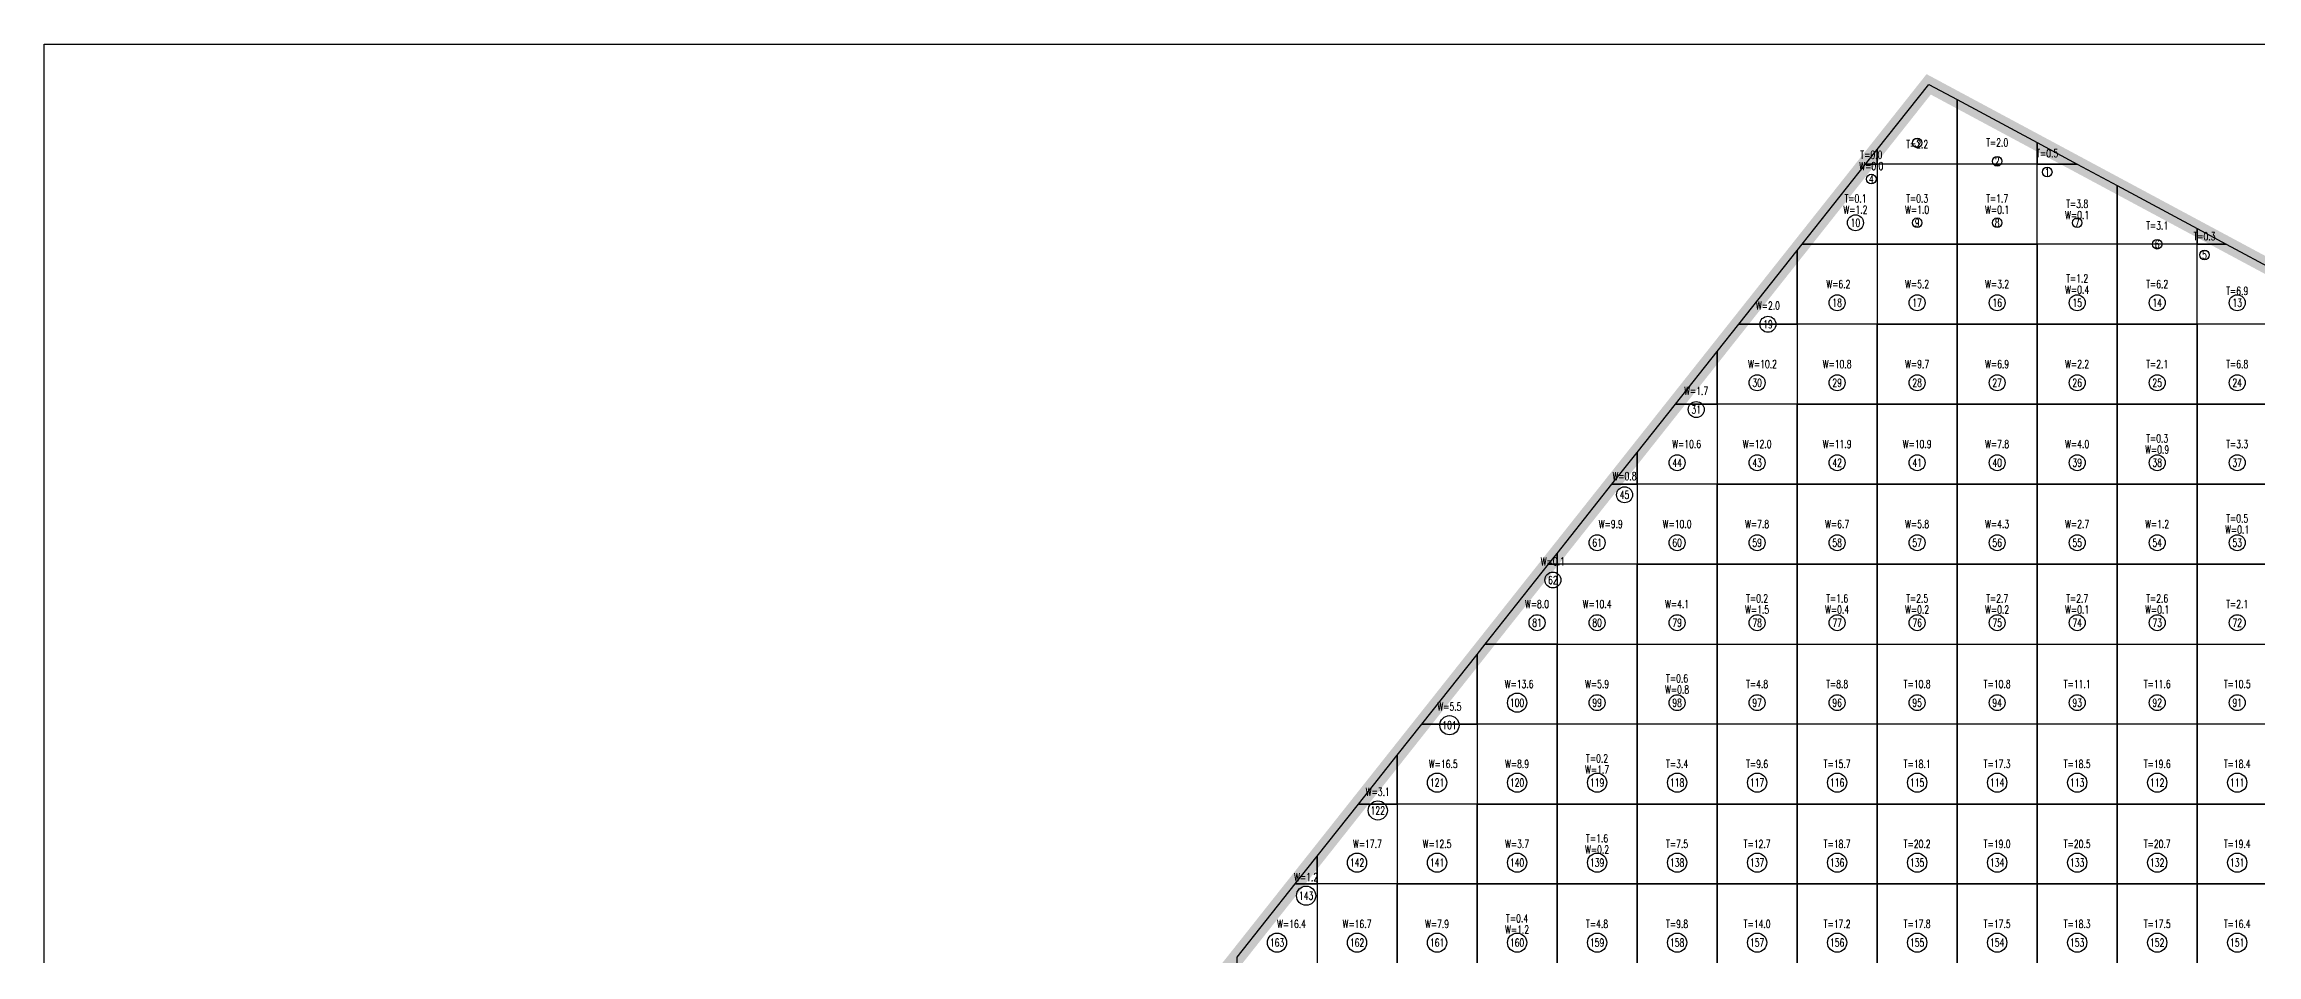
# Model space of a CAD drawing. Extents: x 4283 to 40403, y 1134 to 1764.
# Drawn here: x 29143.5 to 29229.9, y 1636.8 to 1672.4 of the extents above; entities that cross this region are included whole.
import ezdxf
from ezdxf.enums import TextEntityAlignment as Align

# ---------------------------------------------------------------- set-up
doc = ezdxf.new("R2010")
doc.units = 0
for name, color, linetype in [('tdz_2-5方格网', 2, 'Continuous'), ('tdz_2-5方格网计算', 7, 'Continuous'), ('tdz_土方计算图', 7, 'Continuous'), ('tdz_格田', 6, 'Continuous')]:
    doc.layers.add(name, color=color, linetype=linetype)
doc.styles.add('GLandNum', font='txt_____.ttf', dxfattribs={"width": 0.7, "height": 0.5})

msp = doc.modelspace()

# ---------------------------------------------------------------- linework, layer by layer
at = {"layer": 'tdz_2-5方格网', "linetype": 'Continuous'}
for points in [[(29218.17, 1670.193, 2136.896), (29218.17, 1667.674, 2136.964), (29215.045, 1667.674, 2137.105), (29215.045, 1668.249, 2137.078), (29217.057, 1670.79, 2136.954)], [(29221.295, 1668.515, 2136.73), (29221.295, 1667.674, 2136.727), (29218.17, 1667.674, 2136.964), (29218.17, 1670.193, 2136.896)], [(29215.045, 1668.249, 2137.078), (29215.045, 1667.674, 2137.105), (29214.59, 1667.674, 2137.106)], [(29222.86, 1667.674, 2136.647), (29221.295, 1667.674, 2136.727), (29221.295, 1668.515, 2136.73)], [(29214.59, 1667.674, 2137.106), (29215.045, 1667.674, 2137.105), (29215.045, 1664.549, 2137.191), (29212.115, 1664.549, 2137.258)], [(29215.045, 1667.674, 2137.105), (29215.045, 1664.549, 2137.191), (29218.17, 1664.549, 2137.031), (29218.17, 1667.674, 2136.964)], [(29218.17, 1667.674, 2136.964), (29218.17, 1664.549, 2137.031), (29221.295, 1664.549, 2136.86), (29221.295, 1667.674, 2136.727)], [(29224.42, 1666.837, 2136.564), (29224.42, 1664.549, 2136.562), (29221.295, 1664.549, 2136.86), (29221.295, 1667.674, 2136.727), (29222.86, 1667.674, 2136.647)], [(29227.545, 1665.159, 2136.399), (29227.545, 1664.549, 2136.39), (29224.42, 1664.549, 2136.562), (29224.42, 1666.837, 2136.564)], [(29228.68, 1664.549, 2136.339), (29227.545, 1664.549, 2136.39), (29227.545, 1665.159, 2136.399)], [(29211.92, 1664.303, 2137.269), (29211.92, 1661.424, 2137.406), (29209.64, 1661.424, 2137.409)], [(29212.115, 1664.549, 2137.258), (29215.045, 1664.549, 2137.191), (29215.045, 1661.424, 2137.258), (29211.92, 1661.424, 2137.406), (29211.92, 1664.303, 2137.269)], [(29215.045, 1664.549, 2137.191), (29215.045, 1661.424, 2137.258), (29218.17, 1661.424, 2137.101), (29218.17, 1664.549, 2137.031)], [(29218.17, 1664.549, 2137.031), (29218.17, 1661.424, 2137.101), (29221.295, 1661.424, 2136.91), (29221.295, 1664.549, 2136.86)], [(29221.295, 1664.549, 2136.86), (29221.295, 1661.424, 2136.91), (29224.42, 1661.424, 2136.674), (29224.42, 1664.549, 2136.562)], [(29224.42, 1664.549, 2136.562), (29224.42, 1661.424, 2136.674), (29227.545, 1661.424, 2136.396), (29227.545, 1664.549, 2136.39)], [(29230.67, 1663.481, 2136.233), (29230.67, 1661.424, 2136.224), (29227.545, 1661.424, 2136.396), (29227.545, 1664.549, 2136.39), (29228.68, 1664.549, 2136.339)], [(29209.64, 1661.424, 2137.409), (29211.92, 1661.424, 2137.406), (29211.92, 1658.299, 2137.454), (29208.795, 1658.299, 2137.557), (29208.795, 1660.358, 2137.461)], [(29211.92, 1661.424, 2137.406), (29211.92, 1658.299, 2137.454), (29215.045, 1658.299, 2137.334), (29215.045, 1661.424, 2137.258)], [(29215.045, 1661.424, 2137.258), (29215.045, 1658.299, 2137.334), (29218.17, 1658.299, 2137.174), (29218.17, 1661.424, 2137.101)], [(29218.17, 1661.424, 2137.101), (29218.17, 1658.299, 2137.174), (29221.295, 1658.299, 2136.932), (29221.295, 1661.424, 2136.91)], [(29221.295, 1661.424, 2136.91), (29221.295, 1658.299, 2136.932), (29224.42, 1658.299, 2136.695), (29224.42, 1661.424, 2136.674)], [(29224.42, 1661.424, 2136.674), (29224.42, 1658.299, 2136.695), (29227.545, 1658.299, 2136.461), (29227.545, 1661.424, 2136.396)], [(29227.545, 1661.424, 2136.396), (29227.545, 1658.299, 2136.461), (29230.67, 1658.299, 2136.243), (29230.67, 1661.424, 2136.224)], [(29208.795, 1660.358, 2137.461), (29208.795, 1658.299, 2137.557), (29207.164, 1658.299, 2137.561)], [(29207.164, 1658.299, 2137.561), (29208.795, 1658.299, 2137.557), (29208.795, 1655.174, 2137.488), (29205.67, 1655.174, 2137.657), (29205.67, 1656.412, 2137.653)], [(29208.795, 1658.299, 2137.557), (29208.795, 1655.174, 2137.488), (29211.92, 1655.174, 2137.376), (29211.92, 1658.299, 2137.454)], [(29211.92, 1658.299, 2137.454), (29211.92, 1655.174, 2137.376), (29215.045, 1655.174, 2137.231), (29215.045, 1658.299, 2137.334)], [(29215.045, 1658.299, 2137.334), (29215.045, 1655.174, 2137.231), (29218.17, 1655.174, 2137.089), (29218.17, 1658.299, 2137.174)], [(29218.17, 1658.299, 2137.174), (29218.17, 1655.174, 2137.089), (29221.295, 1655.174, 2136.846), (29221.295, 1658.299, 2136.932)], [(29221.295, 1658.299, 2136.932), (29221.295, 1655.174, 2136.846), (29224.42, 1655.174, 2136.711), (29224.42, 1658.299, 2136.695)], [(29224.42, 1658.299, 2136.695), (29224.42, 1655.174, 2136.711), (29227.545, 1655.174, 2136.499), (29227.545, 1658.299, 2136.461)], [(29227.545, 1658.299, 2136.461), (29227.545, 1655.174, 2136.499), (29230.67, 1655.174, 2136.306), (29230.67, 1658.299, 2136.243)], [(29205.67, 1656.412, 2137.653), (29205.67, 1655.174, 2137.657), (29204.689, 1655.174, 2137.711)], [(29204.689, 1655.174, 2137.711), (29205.67, 1655.174, 2137.657), (29205.67, 1652.049, 2137.531), (29202.545, 1652.049, 2137.799), (29202.545, 1652.467, 2137.806)], [(29205.67, 1655.174, 2137.657), (29205.67, 1652.049, 2137.531), (29208.795, 1652.049, 2137.305), (29208.795, 1655.174, 2137.488)], [(29208.795, 1655.174, 2137.488), (29208.795, 1652.049, 2137.305), (29211.92, 1652.049, 2137.122), (29211.92, 1655.174, 2137.376)], [(29211.92, 1655.174, 2137.376), (29211.92, 1652.049, 2137.122), (29215.045, 1652.049, 2136.979), (29215.045, 1655.174, 2137.231)], [(29215.045, 1655.174, 2137.231), (29215.045, 1652.049, 2136.979), (29218.17, 1652.049, 2136.855), (29218.17, 1655.174, 2137.089)], [(29218.17, 1655.174, 2137.089), (29218.17, 1652.049, 2136.855), (29221.295, 1652.049, 2136.733), (29221.295, 1655.174, 2136.846)], [(29221.295, 1655.174, 2136.846), (29221.295, 1652.049, 2136.733), (29224.42, 1652.049, 2136.606), (29224.42, 1655.174, 2136.711)], [(29224.42, 1655.174, 2136.711), (29224.42, 1652.049, 2136.606), (29227.545, 1652.049, 2136.479), (29227.545, 1655.174, 2136.499)], [(29227.545, 1655.174, 2136.499), (29227.545, 1652.049, 2136.479), (29230.67, 1652.049, 2136.33), (29230.67, 1655.174, 2136.306)], [(29202.545, 1652.467, 2137.806), (29202.545, 1652.049, 2137.799), (29202.214, 1652.049, 2137.82)], [(29202.214, 1652.049, 2137.82), (29202.545, 1652.049, 2137.799), (29202.545, 1648.924, 2137.638), (29199.739, 1648.924, 2137.929)], [(29202.545, 1652.049, 2137.799), (29202.545, 1648.924, 2137.638), (29205.67, 1648.924, 2137.369), (29205.67, 1652.049, 2137.531)], [(29205.67, 1652.049, 2137.531), (29205.67, 1648.924, 2137.369), (29208.795, 1648.924, 2137.124), (29208.795, 1652.049, 2137.305)], [(29208.795, 1652.049, 2137.305), (29208.795, 1648.924, 2137.124), (29211.92, 1648.924, 2136.923), (29211.92, 1652.049, 2137.122)], [(29211.92, 1652.049, 2137.122), (29211.92, 1648.924, 2136.923), (29215.045, 1648.924, 2136.732), (29215.045, 1652.049, 2136.979)], [(29215.045, 1652.049, 2136.979), (29215.045, 1648.924, 2136.732), (29218.17, 1648.924, 2136.604), (29218.17, 1652.049, 2136.855)], [(29218.17, 1652.049, 2136.855), (29218.17, 1648.924, 2136.604), (29221.295, 1648.924, 2136.49), (29221.295, 1652.049, 2136.733)], [(29221.295, 1652.049, 2136.733), (29221.295, 1648.924, 2136.49), (29224.42, 1648.924, 2136.375), (29224.42, 1652.049, 2136.606)], [(29224.42, 1652.049, 2136.606), (29224.42, 1648.924, 2136.375), (29227.545, 1648.924, 2136.273), (29227.545, 1652.049, 2136.479)], [(29227.545, 1652.049, 2136.479), (29227.545, 1648.924, 2136.273), (29230.67, 1648.924, 2136.173), (29230.67, 1652.049, 2136.33)], [(29199.739, 1648.924, 2137.929), (29202.545, 1648.924, 2137.638), (29202.545, 1645.799, 2137.492), (29199.42, 1645.799, 2137.819), (29199.42, 1648.521, 2137.943)], [(29202.545, 1645.799, 2137.492), (29202.545, 1648.924, 2137.638), (29205.67, 1648.924, 2137.369), (29205.67, 1645.799, 2137.222)], [(29205.67, 1645.799, 2137.222), (29205.67, 1648.924, 2137.369), (29208.795, 1648.924, 2137.124), (29208.795, 1645.799, 2136.951)], [(29208.795, 1645.799, 2136.951), (29208.795, 1648.924, 2137.124), (29211.92, 1648.924, 2136.923), (29211.92, 1645.799, 2136.703)], [(29211.92, 1645.799, 2136.703), (29211.92, 1648.924, 2136.923), (29215.045, 1648.924, 2136.732), (29215.045, 1645.799, 2136.475)], [(29215.045, 1645.799, 2136.475), (29215.045, 1648.924, 2136.732), (29218.17, 1648.924, 2136.604), (29218.17, 1645.799, 2136.354)], [(29218.17, 1645.799, 2136.354), (29218.17, 1648.924, 2136.604), (29221.295, 1648.924, 2136.49), (29221.295, 1645.799, 2136.238)], [(29221.295, 1645.799, 2136.238), (29221.295, 1648.924, 2136.49), (29224.42, 1648.924, 2136.375), (29224.42, 1645.799, 2136.082)], [(29224.42, 1645.799, 2136.082), (29224.42, 1648.924, 2136.375), (29227.545, 1648.924, 2136.273), (29227.545, 1645.799, 2135.935)], [(29227.545, 1645.799, 2135.935), (29227.545, 1648.924, 2136.273), (29230.67, 1648.924, 2136.173), (29230.67, 1645.799, 2135.918)], [(29199.42, 1648.521, 2137.943), (29199.42, 1645.799, 2137.819), (29197.264, 1645.799, 2138.038)], [(29197.264, 1645.799, 2138.038), (29199.42, 1645.799, 2137.819), (29199.42, 1642.674, 2137.659), (29196.295, 1642.674, 2138.004), (29196.295, 1644.576, 2138.081)], [(29199.42, 1645.799, 2137.819), (29199.42, 1642.674, 2137.659), (29202.545, 1642.674, 2137.356), (29202.545, 1645.799, 2137.492)], [(29202.545, 1645.799, 2137.492), (29202.545, 1642.674, 2137.356), (29205.67, 1642.674, 2137.088), (29205.67, 1645.799, 2137.222)], [(29205.67, 1645.799, 2137.222), (29205.67, 1642.674, 2137.088), (29208.795, 1642.674, 2136.824), (29208.795, 1645.799, 2136.951)], [(29208.795, 1645.799, 2136.951), (29208.795, 1642.674, 2136.824), (29211.92, 1642.674, 2136.581), (29211.92, 1645.799, 2136.703)], [(29211.92, 1645.799, 2136.703), (29211.92, 1642.674, 2136.581), (29215.045, 1642.674, 2136.216), (29215.045, 1645.799, 2136.475)], [(29215.045, 1645.799, 2136.475), (29215.045, 1642.674, 2136.216), (29218.17, 1642.674, 2136.219), (29218.17, 1645.799, 2136.354)], [(29218.17, 1645.799, 2136.354), (29218.17, 1642.674, 2136.219), (29221.295, 1642.674, 2136.058), (29221.295, 1645.799, 2136.238)], [(29221.295, 1645.799, 2136.238), (29221.295, 1642.674, 2136.058), (29224.42, 1642.674, 2135.898), (29224.42, 1645.799, 2136.082)], [(29224.42, 1645.799, 2136.082), (29224.42, 1642.674, 2135.898), (29227.545, 1642.674, 2135.786), (29227.545, 1645.799, 2135.935)], [(29227.545, 1645.799, 2135.935), (29227.545, 1642.674, 2135.786), (29230.67, 1642.674, 2135.708), (29230.67, 1645.799, 2135.918)], [(29196.295, 1644.576, 2138.081), (29196.295, 1642.674, 2138.004), (29194.789, 1642.674, 2138.148)], [(29194.789, 1642.674, 2138.148), (29196.295, 1642.674, 2138.004), (29196.295, 1639.549, 2137.84), (29193.17, 1639.549, 2138.194), (29193.17, 1640.631, 2138.219)], [(29196.295, 1642.674, 2138.004), (29196.295, 1639.549, 2137.84), (29199.42, 1639.549, 2137.49), (29199.42, 1642.674, 2137.659)], [(29199.42, 1642.674, 2137.659), (29199.42, 1639.549, 2137.49), (29202.545, 1639.549, 2137.224), (29202.545, 1642.674, 2137.356)], [(29202.545, 1642.674, 2137.356), (29202.545, 1639.549, 2137.224), (29205.67, 1639.549, 2136.957), (29205.67, 1642.674, 2137.088)], [(29205.67, 1642.674, 2137.088), (29205.67, 1639.549, 2136.957), (29208.795, 1639.549, 2136.711), (29208.795, 1642.674, 2136.824)], [(29208.795, 1642.674, 2136.824), (29208.795, 1639.549, 2136.711), (29211.92, 1639.549, 2136.468), (29211.92, 1642.674, 2136.581)], [(29211.92, 1642.674, 2136.581), (29211.92, 1639.549, 2136.468), (29215.045, 1639.549, 2136.25), (29215.045, 1642.674, 2136.216)], [(29215.045, 1642.674, 2136.216), (29215.045, 1639.549, 2136.25), (29218.17, 1639.549, 2136.21), (29218.17, 1642.674, 2136.219)], [(29218.17, 1642.674, 2136.219), (29218.17, 1639.549, 2136.21), (29221.295, 1639.549, 2136.05), (29221.295, 1642.674, 2136.058)], [(29221.295, 1642.674, 2136.058), (29221.295, 1639.549, 2136.05), (29224.42, 1639.549, 2135.911), (29224.42, 1642.674, 2135.898)], [(29224.42, 1642.674, 2135.898), (29224.42, 1639.549, 2135.911), (29227.545, 1639.549, 2135.834), (29227.545, 1642.674, 2135.786)], [(29227.545, 1642.674, 2135.786), (29227.545, 1639.549, 2135.834), (29230.67, 1639.549, 2135.757), (29230.67, 1642.674, 2135.708)], [(29193.17, 1640.631, 2138.219), (29193.17, 1639.549, 2138.194), (29192.313, 1639.549, 2138.257)], [(29192.313, 1639.549, 2138.257), (29193.17, 1639.549, 2138.194), (29193.17, 1636.424, 2138.021), (29190.045, 1636.424, 2138.363), (29190.045, 1636.685, 2138.357)], [(29193.17, 1639.549, 2138.194), (29193.17, 1636.424, 2138.021), (29196.295, 1636.424, 2137.669), (29196.295, 1639.549, 2137.84)], [(29196.295, 1639.549, 2137.84), (29196.295, 1636.424, 2137.669), (29199.42, 1636.424, 2137.372), (29199.42, 1639.549, 2137.49)], [(29199.42, 1639.549, 2137.49), (29199.42, 1636.424, 2137.372), (29202.545, 1636.424, 2137.104), (29202.545, 1639.549, 2137.224)], [(29202.545, 1639.549, 2137.224), (29202.545, 1636.424, 2137.104), (29205.67, 1636.424, 2136.876), (29205.67, 1639.549, 2136.957)], [(29205.67, 1639.549, 2136.957), (29205.67, 1636.424, 2136.876), (29208.795, 1636.424, 2136.639), (29208.795, 1639.549, 2136.711)], [(29208.795, 1639.549, 2136.711), (29208.795, 1636.424, 2136.639), (29211.92, 1636.424, 2136.472), (29211.92, 1639.549, 2136.468)], [(29211.92, 1639.549, 2136.468), (29211.92, 1636.424, 2136.472), (29215.045, 1636.424, 2136.312), (29215.045, 1639.549, 2136.25)], [(29215.045, 1639.549, 2136.25), (29215.045, 1636.424, 2136.312), (29218.17, 1636.424, 2136.202), (29218.17, 1639.549, 2136.21)], [(29218.17, 1639.549, 2136.21), (29218.17, 1636.424, 2136.202), (29221.295, 1636.424, 2136.062), (29221.295, 1639.549, 2136.05)], [(29221.295, 1639.549, 2136.05), (29221.295, 1636.424, 2136.062), (29224.42, 1636.424, 2135.952), (29224.42, 1639.549, 2135.911)], [(29224.42, 1639.549, 2135.911), (29224.42, 1636.424, 2135.952), (29227.545, 1636.424, 2135.882), (29227.545, 1639.549, 2135.834)], [(29227.545, 1639.549, 2135.834), (29227.545, 1636.424, 2135.882), (29230.67, 1636.424, 2135.751), (29230.67, 1639.549, 2135.757)]]:
    msp.add_polyline3d(points, close=True, dxfattribs=at)
at = {"layer": 'tdz_2-5方格网计算', "color": 7}
for centre, radius in [((29216.607, 1668.503), 0.188), ((29219.732, 1667.785), 0.188), ((29214.817, 1667.089), 0.188), ((29221.686, 1667.365), 0.188), ((29214.198, 1665.383), 0.312), ((29216.607, 1665.383), 0.188), ((29219.732, 1665.383), 0.188), ((29222.857, 1665.383), 0.188), ((29225.982, 1664.545), 0.188), ((29227.829, 1664.125), 0.188), ((29213.482, 1662.258), 0.312), ((29216.607, 1662.258), 0.312), ((29219.732, 1662.258), 0.312), ((29222.857, 1662.258), 0.312), ((29225.982, 1662.258), 0.312), ((29229.107, 1662.258), 0.312), ((29210.78, 1661.415), 0.312), ((29210.357, 1659.133), 0.312), ((29213.482, 1659.133), 0.312), ((29216.607, 1659.133), 0.312), ((29219.732, 1659.133), 0.312), ((29222.857, 1659.133), 0.312), ((29225.982, 1659.133), 0.312), ((29229.107, 1659.133), 0.312), ((29207.979, 1658.085), 0.312), ((29207.232, 1656.008), 0.312), ((29210.357, 1656.008), 0.312), ((29213.482, 1656.008), 0.312), ((29216.607, 1656.008), 0.312), ((29219.732, 1656.008), 0.312), ((29222.857, 1656.008), 0.312), ((29225.982, 1656.008), 0.312), ((29229.107, 1656.008), 0.312), ((29205.179, 1654.755), 0.312), ((29204.107, 1652.883), 0.312), ((29207.232, 1652.883), 0.312), ((29210.357, 1652.883), 0.312), ((29213.482, 1652.883), 0.312), ((29216.607, 1652.883), 0.312), ((29219.732, 1652.883), 0.312), ((29222.857, 1652.883), 0.312), ((29225.982, 1652.883), 0.312), ((29229.107, 1652.883), 0.312), ((29202.379, 1651.425), 0.312), ((29201.761, 1649.758), 0.312), ((29204.107, 1649.758), 0.312), ((29207.232, 1649.758), 0.312), ((29210.357, 1649.758), 0.312), ((29213.482, 1649.758), 0.312), ((29216.607, 1649.758), 0.312), ((29219.732, 1649.758), 0.312), ((29222.857, 1649.758), 0.312), ((29225.982, 1649.758), 0.312), ((29229.107, 1649.758), 0.312), ((29200.982, 1646.633), 0.375), ((29198.342, 1645.751), 0.375), ((29204.107, 1646.633), 0.312), ((29207.232, 1646.633), 0.312), ((29210.357, 1646.633), 0.312), ((29213.482, 1646.633), 0.312), ((29216.607, 1646.633), 0.312), ((29219.732, 1646.633), 0.312), ((29222.857, 1646.633), 0.312), ((29225.982, 1646.633), 0.312), ((29229.107, 1646.633), 0.312), ((29197.857, 1643.508), 0.375), ((29200.982, 1643.508), 0.375), ((29204.107, 1643.508), 0.375), ((29207.232, 1643.508), 0.375), ((29210.357, 1643.508), 0.375), ((29213.482, 1643.508), 0.375), ((29216.607, 1643.508), 0.375), ((29219.732, 1643.508), 0.375), ((29222.857, 1643.508), 0.375), ((29225.982, 1643.508), 0.375), ((29229.107, 1643.508), 0.375), ((29195.542, 1642.421), 0.375), ((29194.732, 1640.383), 0.375), ((29197.857, 1640.383), 0.375), ((29200.982, 1640.383), 0.375), ((29204.107, 1640.383), 0.375), ((29207.232, 1640.383), 0.375), ((29210.357, 1640.383), 0.375), ((29213.482, 1640.383), 0.375), ((29216.607, 1640.383), 0.375), ((29219.732, 1640.383), 0.375), ((29222.857, 1640.383), 0.375), ((29225.982, 1640.383), 0.375), ((29229.107, 1640.383), 0.375), ((29192.742, 1639.091), 0.375), ((29191.607, 1637.258), 0.375), ((29194.732, 1637.258), 0.375), ((29197.857, 1637.258), 0.375), ((29200.982, 1637.258), 0.375), ((29204.107, 1637.258), 0.375), ((29207.232, 1637.258), 0.375), ((29210.357, 1637.258), 0.375), ((29213.482, 1637.258), 0.375), ((29216.607, 1637.258), 0.375), ((29219.732, 1637.258), 0.375), ((29222.857, 1637.258), 0.375), ((29225.982, 1637.258), 0.375), ((29229.107, 1637.258), 0.375)]:
    msp.add_circle(centre, radius, dxfattribs=at)
at = {"layer": 'tdz_土方计算图', "linetype": 'Continuous'}
for points in [[(29143.46, 1672.357), (29273.46, 1672.357)], [(29143.46, 1512.357), (29143.46, 1512.357), (29143.46, 1672.357), (29143.46, 1672.357)]]:
    msp.add_lwpolyline(points, dxfattribs=at)
at = {"layer": 'tdz_格田', "linetype": 'Continuous', "const_width": 0.625}
msp.add_lwpolyline([(29258.126, 1648.74), (29197.532, 1573.924), (29158.795, 1597.231), (29217.057, 1670.79), (29258.126, 1648.74)], close=True, dxfattribs=at)

# ---------------------------------------------------------------- texts
at = {"layer": 'tdz_2-5方格网计算', "color": 2, "style": 'GLandNum', "width": 0.7}
for s, p in [('T=2.2', (29216.607, 1668.448)), ('T=2.0', (29219.732, 1668.514)), ('T=0.0', (29214.817, 1668.037)), ('T=0.5', (29221.686, 1668.095)), ('T=0.1', (29214.198, 1666.331)), ('T=0.3', (29216.607, 1666.331)), ('T=1.7', (29219.732, 1666.331)), ('T=3.8', (29222.857, 1666.121)), ('T=3.1', (29225.982, 1665.274)), ('T=0.3', (29227.829, 1664.854)), ('T=1.2', (29222.857, 1663.206)), ('T=6.2', (29225.982, 1662.987)), ('T=6.9', (29229.107, 1662.72)), ('T=2.1', (29225.982, 1659.862)), ('T=6.8', (29229.107, 1659.862)), ('T=0.3', (29225.982, 1656.956)), ('T=3.3', (29229.107, 1656.737)), ('T=0.5', (29229.107, 1653.831)), ('T=0.2', (29210.357, 1650.706)), ('T=1.6', (29213.482, 1650.706)), ('T=2.5', (29216.607, 1650.706)), ('T=2.7', (29219.732, 1650.706)), ('T=2.7', (29222.857, 1650.706)), ('T=2.6', (29225.982, 1650.706)), ('T=2.1', (29229.107, 1650.487)), ('T=0.6', (29207.232, 1647.581)), ('T=4.8', (29210.357, 1647.362)), ('T=8.8', (29213.482, 1647.362)), ('T=10.8', (29216.607, 1647.362)), ('T=10.8', (29219.732, 1647.362)), ('T=11.1', (29222.857, 1647.362)), ('T=11.6', (29225.982, 1647.362)), ('T=10.5', (29229.107, 1647.362)), ('T=0.2', (29204.107, 1644.456)), ('T=3.4', (29207.232, 1644.237)), ('T=9.6', (29210.357, 1644.237)), ('T=15.7', (29213.482, 1644.237)), ('T=18.1', (29216.607, 1644.237)), ('T=17.3', (29219.732, 1644.237)), ('T=18.5', (29222.857, 1644.237)), ('T=19.6', (29225.982, 1644.237)), ('T=18.4', (29229.107, 1644.237)), ('T=1.6', (29204.107, 1641.331)), ('T=7.5', (29207.232, 1641.112)), ('T=12.7', (29210.357, 1641.112)), ('T=18.7', (29213.482, 1641.112)), ('T=20.2', (29216.607, 1641.112)), ('T=19.0', (29219.732, 1641.112)), ('T=20.5', (29222.857, 1641.112)), ('T=20.7', (29225.982, 1641.112)), ('T=19.4', (29229.107, 1641.112)), ('T=0.4', (29200.982, 1638.206)), ('T=4.8', (29204.107, 1637.987)), ('T=9.8', (29207.232, 1637.987)), ('T=14.0', (29210.357, 1637.987)), ('T=17.2', (29213.482, 1637.987)), ('T=17.8', (29216.607, 1637.987)), ('T=17.5', (29219.732, 1637.987)), ('T=18.3', (29222.857, 1637.987)), ('T=17.5', (29225.982, 1637.987)), ('T=16.4', (29229.107, 1637.987))]:
    msp.add_text(s, height=0.3125, dxfattribs=at).set_placement(p, align=Align.MIDDLE_CENTER)
at = {"layer": 'tdz_2-5方格网计算', "color": 7, "style": 'GLandNum', "width": 0.7}
for s, height, p in [('3', 0.312, (29216.607, 1668.503)), ('2', 0.312, (29219.732, 1667.785)), ('4', 0.312, (29214.817, 1667.089)), ('1', 0.312, (29221.686, 1667.365)), ('10', 0.3125, (29214.198, 1665.383)), ('9', 0.312, (29216.607, 1665.383)), ('8', 0.312, (29219.732, 1665.383)), ('7', 0.312, (29222.857, 1665.383)), ('6', 0.312, (29225.982, 1664.545)), ('5', 0.312, (29227.829, 1664.125)), ('18', 0.3125, (29213.482, 1662.258)), ('17', 0.3125, (29216.607, 1662.258)), ('16', 0.3125, (29219.732, 1662.258)), ('15', 0.3125, (29222.857, 1662.258)), ('14', 0.3125, (29225.982, 1662.258)), ('13', 0.3125, (29229.107, 1662.258)), ('19', 0.3125, (29210.78, 1661.415)), ('30', 0.3125, (29210.357, 1659.133)), ('29', 0.3125, (29213.482, 1659.133)), ('28', 0.3125, (29216.607, 1659.133)), ('27', 0.3125, (29219.732, 1659.133)), ('26', 0.3125, (29222.857, 1659.133)), ('25', 0.3125, (29225.982, 1659.133)), ('24', 0.3125, (29229.107, 1659.133)), ('31', 0.3125, (29207.979, 1658.085)), ('44', 0.3125, (29207.232, 1656.008)), ('43', 0.3125, (29210.357, 1656.008)), ('42', 0.3125, (29213.482, 1656.008)), ('41', 0.3125, (29216.607, 1656.008)), ('40', 0.3125, (29219.732, 1656.008)), ('39', 0.3125, (29222.857, 1656.008)), ('38', 0.3125, (29225.982, 1656.008)), ('37', 0.3125, (29229.107, 1656.008)), ('45', 0.3125, (29205.179, 1654.755)), ('61', 0.3125, (29204.107, 1652.883)), ('60', 0.3125, (29207.232, 1652.883)), ('59', 0.3125, (29210.357, 1652.883)), ('58', 0.3125, (29213.482, 1652.883)), ('57', 0.3125, (29216.607, 1652.883)), ('56', 0.3125, (29219.732, 1652.883)), ('55', 0.3125, (29222.857, 1652.883)), ('54', 0.3125, (29225.982, 1652.883)), ('53', 0.3125, (29229.107, 1652.883)), ('62', 0.3125, (29202.379, 1651.425)), ('81', 0.3125, (29201.761, 1649.758)), ('80', 0.3125, (29204.107, 1649.758)), ('79', 0.3125, (29207.232, 1649.758)), ('78', 0.3125, (29210.357, 1649.758)), ('77', 0.3125, (29213.482, 1649.758)), ('76', 0.3125, (29216.607, 1649.758)), ('75', 0.3125, (29219.732, 1649.758)), ('74', 0.3125, (29222.857, 1649.758)), ('73', 0.3125, (29225.982, 1649.758)), ('72', 0.3125, (29229.107, 1649.758)), ('100', 0.3125, (29200.982, 1646.633)), ('99', 0.3125, (29204.107, 1646.633)), ('98', 0.3125, (29207.232, 1646.633)), ('97', 0.3125, (29210.357, 1646.633)), ('96', 0.3125, (29213.482, 1646.633)), ('95', 0.3125, (29216.607, 1646.633)), ('94', 0.3125, (29219.732, 1646.633)), ('93', 0.3125, (29222.857, 1646.633)), ('92', 0.3125, (29225.982, 1646.633)), ('91', 0.3125, (29229.107, 1646.633)), ('101', 0.3125, (29198.342, 1645.751)), ('121', 0.3125, (29197.857, 1643.508)), ('120', 0.3125, (29200.982, 1643.508)), ('119', 0.3125, (29204.107, 1643.508)), ('118', 0.3125, (29207.232, 1643.508)), ('117', 0.3125, (29210.357, 1643.508)), ('116', 0.3125, (29213.482, 1643.508)), ('115', 0.3125, (29216.607, 1643.508)), ('114', 0.3125, (29219.732, 1643.508)), ('113', 0.3125, (29222.857, 1643.508)), ('112', 0.3125, (29225.982, 1643.508)), ('111', 0.3125, (29229.107, 1643.508)), ('122', 0.3125, (29195.542, 1642.421)), ('142', 0.3125, (29194.732, 1640.383)), ('141', 0.3125, (29197.857, 1640.383)), ('140', 0.3125, (29200.982, 1640.383)), ('139', 0.3125, (29204.107, 1640.383)), ('138', 0.3125, (29207.232, 1640.383)), ('137', 0.3125, (29210.357, 1640.383)), ('136', 0.3125, (29213.482, 1640.383)), ('135', 0.3125, (29216.607, 1640.383)), ('134', 0.3125, (29219.732, 1640.383)), ('133', 0.3125, (29222.857, 1640.383)), ('132', 0.3125, (29225.982, 1640.383)), ('131', 0.3125, (29229.107, 1640.383)), ('143', 0.3125, (29192.742, 1639.091)), ('163', 0.3125, (29191.607, 1637.258)), ('162', 0.3125, (29194.732, 1637.258)), ('161', 0.3125, (29197.857, 1637.258)), ('160', 0.3125, (29200.982, 1637.258)), ('159', 0.3125, (29204.107, 1637.258)), ('158', 0.3125, (29207.232, 1637.258)), ('157', 0.3125, (29210.357, 1637.258)), ('156', 0.3125, (29213.482, 1637.258)), ('155', 0.3125, (29216.607, 1637.258)), ('154', 0.3125, (29219.732, 1637.258)), ('153', 0.3125, (29222.857, 1637.258)), ('152', 0.3125, (29225.982, 1637.258)), ('151', 0.3125, (29229.107, 1637.258))]:
    msp.add_text(s, height=height, dxfattribs=at).set_placement(p, align=Align.MIDDLE_CENTER)
at = {"layer": 'tdz_2-5方格网计算', "color": 173, "style": 'GLandNum', "width": 0.7}
for s, p in [('W=0.0', (29214.817, 1667.599)), ('W=1.2', (29214.198, 1665.893)), ('W=1.0', (29216.607, 1665.893)), ('W=0.1', (29219.732, 1665.893)), ('W=0.1', (29222.857, 1665.684)), ('W=6.2', (29213.531, 1662.987)), ('W=5.2', (29216.607, 1662.987)), ('W=3.2', (29219.732, 1662.987)), ('W=0.4', (29222.857, 1662.768)), ('W=2.0', (29210.78, 1662.144)), ('W=10.2', (29210.568, 1659.862)), ('W=10.8', (29213.482, 1659.862)), ('W=9.7', (29216.607, 1659.862)), ('W=6.9', (29219.732, 1659.862)), ('W=2.2', (29222.857, 1659.862)), ('W=1.7', (29207.979, 1658.814)), ('W=10.6', (29207.606, 1656.737)), ('W=12.0', (29210.357, 1656.737)), ('W=11.9', (29213.482, 1656.737)), ('W=10.9', (29216.607, 1656.737)), ('W=7.8', (29219.732, 1656.737)), ('W=4.0', (29222.857, 1656.737)), ('W=0.9', (29225.982, 1656.518)), ('W=0.8', (29205.179, 1655.484)), ('W=9.9', (29204.643, 1653.612)), ('W=10.0', (29207.232, 1653.612)), ('W=7.8', (29210.357, 1653.612)), ('W=6.7', (29213.482, 1653.612)), ('W=5.8', (29216.607, 1653.612)), ('W=4.3', (29219.732, 1653.612)), ('W=2.7', (29222.857, 1653.612)), ('W=1.2', (29225.982, 1653.612)), ('W=0.1', (29229.107, 1653.393)), ('W=0.1', (29202.379, 1652.154)), ('W=8.0', (29201.761, 1650.487)), ('W=10.4', (29204.107, 1650.487)), ('W=4.1', (29207.232, 1650.487)), ('W=1.5', (29210.357, 1650.268)), ('W=0.4', (29213.482, 1650.268)), ('W=0.2', (29216.607, 1650.268)), ('W=0.2', (29219.732, 1650.268)), ('W=0.1', (29222.857, 1650.268)), ('W=0.1', (29225.982, 1650.268)), ('W=13.6', (29201.062, 1647.362)), ('W=5.9', (29204.107, 1647.362)), ('W=0.8', (29207.232, 1647.143)), ('W=5.5', (29198.342, 1646.48)), ('W=16.5', (29198.099, 1644.237)), ('W=8.9', (29200.982, 1644.237)), ('W=1.7', (29204.107, 1644.018)), ('W=3.1', (29195.542, 1643.15)), ('W=17.7', (29195.137, 1641.112)), ('W=12.5', (29197.857, 1641.112)), ('W=3.7', (29200.982, 1641.112)), ('W=0.2', (29204.107, 1640.893)), ('W=1.2', (29192.742, 1639.82)), ('W=16.4', (29192.174, 1637.987)), ('W=16.7', (29194.732, 1637.987)), ('W=7.9', (29197.857, 1637.987)), ('W=1.2', (29200.982, 1637.768))]:
    msp.add_text(s, height=0.3125, dxfattribs=at).set_placement(p, align=Align.MIDDLE_CENTER)

doc.saveas('drawing.dxf')
